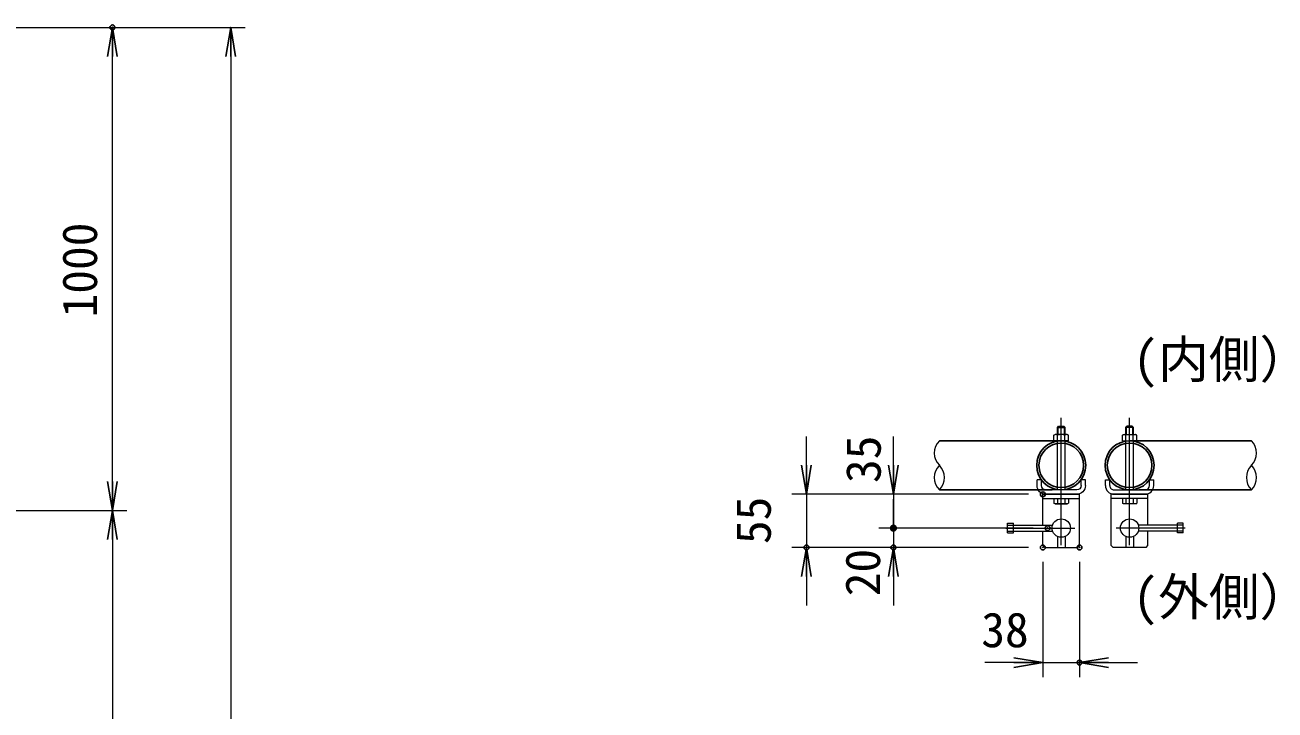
# Model space of a CAD drawing. Units: millimetres, scale not verified. Extents: x -6300 to 6300, y -4455 to 4455.
# Drawn here: x 1570 to 4158, y -394 to 1024 of the extents above; entities that cross this region are included whole.
import ezdxf
from ezdxf.enums import TextEntityAlignment as Align

# ---------------------------------------------------------------- set-up
doc = ezdxf.new("R2010")
doc.units = ezdxf.units.MM
doc.header["$LTSCALE"] = 20
doc.header["$PDMODE"] = 32
doc.header["$PDSIZE"] = 10
doc.linetypes.add('DASHED', pattern=[7.5, 6, -1.5])
doc.linetypes.add('USER1', pattern=[50.8, 31.75, -6.35, 6.35, -6.35])
for name, color, linetype, lineweight in [('0-2_D-STR1', 1, 'Continuous', 25), ('0-3_D-STR3', 3, 'Continuous', 13), ('0-4_D-BMK', 2, 'USER1', 13), ('0-6_D-STR-DIM', 7, 'Continuous', 13), ('0-8_Defpoints', 8, 'Continuous', 25), ('0-A_D-TTL-TXT', 7, 'Continuous', 25), ('0-B_D-STR2', 7, 'Continuous', 13)]:
    doc.layers.add(name, color=color, linetype=linetype, lineweight=lineweight)
doc.layers.add('0-7_0', color=7, linetype='Continuous')
doc.styles.add('ＭＳ ゴシック', font='')
doc.styles.get('ＭＳ ゴシック').set_extended_font_data('MS Gothic')

# ---------------------------------------------------------------- blocks, each defined once
blk = doc.blocks.new('_Open')
at = {"layer": '0-7_0'}
blk.add_line((-20, 3.333), (0, 0), dxfattribs=at)
blk.add_lwpolyline([(-20, -3.333), (0, 0), (-20, 0)], dxfattribs=at)
blk = doc.blocks.new('A$C6E6966F7')
at = {"layer": '0-3_D-STR3'}
for p, q in [((419.9, 500), (299.9, 500)), ((299.9, 410), (299.9, 500)), ((419.9, 410), (299.9, 410)), ((509.9, -320), (509.9, 320)), ((599.9, -320), (599.9, 320)), ((419.9, -410), (299.9, -410)), ((299.9, -500), (299.9, -410)), ((419.9, -500), (299.9, -500))]:
    blk.add_line(p, q, dxfattribs=at)
for centre, radius, start, end in [((419.9, 320), 180, 0, 90), ((419.9, 320), 90, 0, 90), ((419.9, -320), 180, 270, 0), ((419.9, -320), 90, 270, 0)]:
    blk.add_arc(centre, radius, start, end, dxfattribs=at)
blk = doc.blocks.new('_DotSmall')
at = {"layer": '0-7_0'}
for points in [[(0, 0), (-2.5, 0), (-2.48, 0.313)], [(0, 0), (-2.48, -0.313), (-2.5, 0)], [(0, 0), (-2.48, 0.313), (-2.421, 0.622)], [(0, 0), (-2.421, -0.622), (-2.48, -0.313)], [(0, 0), (-2.421, 0.622), (-2.324, 0.92)], [(0, 0), (-2.324, -0.92), (-2.421, -0.622)], [(0, 0), (-2.324, 0.92), (-2.191, 1.204)], [(0, 0), (-2.191, -1.204), (-2.324, -0.92)], [(0, 0), (-2.191, 1.204), (-2.023, 1.469)], [(0, 0), (-2.023, -1.469), (-2.191, -1.204)], [(0, 0), (-2.023, 1.469), (-1.822, 1.711)], [(0, 0), (-1.822, -1.711), (-2.023, -1.469)], [(0, 0), (-1.822, 1.711), (-1.594, 1.926)], [(0, 0), (-1.594, -1.926), (-1.822, -1.711)], [(0, 0), (-1.594, 1.926), (-1.34, 2.111)], [(0, 0), (-1.34, -2.111), (-1.594, -1.926)], [(0, 0), (-1.34, 2.111), (-1.064, 2.262)], [(0, 0), (-1.064, -2.262), (-1.34, -2.111)], [(0, 0), (-1.064, 2.262), (-0.773, 2.378)], [(0, 0), (-0.773, -2.378), (-1.064, -2.262)], [(0, 0), (-0.773, 2.378), (-0.468, 2.456)], [(0, 0), (-0.468, -2.456), (-0.773, -2.378)], [(0, 0), (-0.468, 2.456), (-0.157, 2.495)], [(0, 0), (-0.157, -2.495), (-0.468, -2.456)], [(0, 0), (-0.157, 2.495), (0.157, 2.495)], [(0, 0), (0.157, -2.495), (-0.157, -2.495)], [(0, 0), (0.157, 2.495), (0.468, 2.456)], [(0, 0), (0.468, 2.456), (0.773, 2.378)], [(0, 0), (0.773, 2.378), (1.064, 2.262)], [(0, 0), (1.064, 2.262), (1.34, 2.111)], [(0, 0), (1.34, 2.111), (1.594, 1.926)], [(0, 0), (1.594, 1.926), (1.822, 1.711)], [(0, 0), (1.822, 1.711), (2.023, 1.469)], [(0, 0), (2.023, 1.469), (2.191, 1.204)], [(0, 0), (2.191, 1.204), (2.324, 0.92)], [(0, 0), (2.324, 0.92), (2.421, 0.622)], [(0, 0), (2.421, 0.622), (2.48, 0.313)], [(0, 0), (2.48, 0.313), (2.5, 0)], [(0, 0), (0.468, -2.456), (0.157, -2.495)], [(0, 0), (0.773, -2.378), (0.468, -2.456)], [(0, 0), (1.064, -2.262), (0.773, -2.378)], [(0, 0), (1.34, -2.111), (1.064, -2.262)], [(0, 0), (1.594, -1.926), (1.34, -2.111)], [(0, 0), (1.822, -1.711), (1.594, -1.926)], [(0, 0), (2.023, -1.469), (1.822, -1.711)], [(0, 0), (2.191, -1.204), (2.023, -1.469)], [(0, 0), (2.324, -0.92), (2.191, -1.204)], [(0, 0), (2.421, -0.622), (2.324, -0.92)], [(0, 0), (2.48, -0.313), (2.421, -0.622)], [(0, 0), (2.5, 0), (2.48, -0.313)]]:
    blk.add_solid(points, dxfattribs=at)

msp = doc.modelspace()

# ---------------------------------------------------------------- linework, layer by layer
at = {"layer": '0-2_D-STR1'}
for p, q in [((3463.01, 163.73), (3715.21, 163.73)), ((4109.02, 163.73), (3856.81, 163.73)), ((3463.01, 62.13), (3696.21, 62.13)), ((4109.02, 62.13), (3875.81, 62.13))]:
    msp.add_line(p, q, dxfattribs=at)
for centre, radius in [((3715.21, 112.93), 50.8), ((3715.21, 112.93), 46.2), ((3856.81, 112.93), 50.8), ((3856.81, 112.93), 46.2)]:
    msp.add_circle(centre, radius, dxfattribs=at)
at = {"layer": '0-3_D-STR3'}
for p, q in [((3707.21, 191.54), (3709.61, 193.94)), ((3707.21, 191.54), (3723.21, 191.54)), ((3707.21, 176.73), (3707.21, 191.54)), ((3708.71, 176.73), (3708.71, 193.04)), ((3709.61, 193.94), (3720.81, 193.94)), ((3723.21, 191.54), (3720.81, 193.94)), ((3721.71, 176.73), (3721.71, 193.04)), ((3723.21, 176.73), (3723.21, 191.54)), ((3848.81, 191.54), (3851.21, 193.94)), ((3864.81, 191.54), (3848.81, 191.54)), ((3848.81, 176.73), (3848.81, 191.54)), ((3850.31, 176.73), (3850.31, 193.04)), ((3862.41, 193.94), (3851.21, 193.94)), ((3864.81, 191.54), (3862.41, 193.94)), ((3863.31, 176.73), (3863.31, 193.04)), ((3864.81, 176.73), (3864.81, 191.54)), ((3700.2, 175.28), (3702.71, 176.73)), ((3700.2, 163.73), (3700.2, 175.28)), ((3730.22, 163.73), (3700.2, 163.73)), ((3727.71, 176.73), (3702.71, 176.73)), ((3707.71, 163.73), (3707.71, 175.28)), ((3722.72, 163.73), (3722.72, 175.28)), ((3730.22, 175.28), (3727.71, 176.73)), ((3730.22, 163.73), (3730.22, 175.28)), ((3841.8, 175.28), (3844.31, 176.73)), ((3841.8, 163.73), (3841.8, 175.28)), ((3841.8, 163.73), (3871.82, 163.73)), ((3844.31, 176.73), (3869.31, 176.73)), ((3849.31, 163.73), (3849.31, 175.28)), ((3864.32, 163.73), (3864.32, 175.28)), ((3871.82, 175.28), (3869.31, 176.73)), ((3871.82, 163.73), (3871.82, 175.28)), ((3677.21, -11.06), (3677.21, 52.94)), ((3677.21, 52.94), (3753.21, 52.94)), ((3753.21, -53.06), (3753.21, 52.94)), ((3818.81, -53.06), (3818.81, 52.94)), ((3894.81, 52.94), (3818.81, 52.94)), ((3894.81, -11.06), (3894.81, 52.94)), ((3677.21, 43.94), (3753.21, 43.94)), ((3700.2, 43.94), (3700.2, 34.73)), ((3700.2, 43.94), (3730.22, 43.94)), ((3702.61, 33.34), (3700.2, 34.73)), ((3702.61, 33.34), (3727.81, 33.34)), ((3707.71, 43.94), (3707.71, 34.73)), ((3722.72, 43.94), (3722.72, 34.73)), ((3727.81, 33.34), (3730.22, 34.73)), ((3730.22, 43.94), (3730.22, 34.73)), ((3894.81, 43.94), (3818.81, 43.94)), ((3841.8, 43.94), (3841.8, 34.73)), ((3871.82, 43.94), (3841.8, 43.94)), ((3844.21, 33.34), (3841.8, 34.73)), ((3869.41, 33.34), (3844.21, 33.34)), ((3849.31, 43.94), (3849.31, 34.73)), ((3864.32, 43.94), (3864.32, 34.73)), ((3869.41, 33.34), (3871.82, 34.73)), ((3871.82, 43.94), (3871.82, 34.73)), ((3604.21, -27.06), (3604.21, -7.06)), ((3604.21, -7.06), (3616.21, -7.06)), ((3604.21, -11.06), (3697.18, -11.06)), ((3604.21, -23.06), (3697.18, -23.06)), ((3616.21, -27.06), (3616.21, -7.06)), ((3677.21, -53.06), (3677.21, -23.06)), ((3967.81, -11.06), (3874.84, -11.06)), ((3967.81, -23.06), (3874.84, -23.06)), ((3894.81, -53.06), (3894.81, -23.06)), ((3955.81, -27.06), (3955.81, -7.06)), ((3967.81, -7.06), (3955.81, -7.06)), ((3967.81, -27.06), (3967.81, -7.06)), ((3604.21, -27.06), (3616.21, -27.06)), ((3707.21, -34.29), (3707.21, -57.06)), ((3723.21, -34.29), (3723.21, -57.06)), ((3848.81, -34.29), (3848.81, -57.06)), ((3864.81, -34.29), (3864.81, -57.06)), ((3967.81, -27.06), (3955.81, -27.06)), ((3681.21, -57.06), (3677.21, -53.06)), ((3681.21, -57.06), (3749.21, -57.06)), ((3749.21, -57.06), (3753.21, -53.06)), ((3822.81, -57.06), (3818.81, -53.06)), ((3890.81, -57.06), (3822.81, -57.06)), ((3890.81, -57.06), (3894.81, -53.06))]:
    msp.add_line(p, q, dxfattribs=at)
at = {"layer": '0-3_D-STR3', "linetype": 'DASHED'}
for p, q in [((3707.21, 61.94), (3707.21, 163.73)), ((3723.21, 61.94), (3723.21, 163.73)), ((3848.81, 61.94), (3848.81, 163.73)), ((3864.81, 61.94), (3864.81, 163.73))]:
    msp.add_line(p, q, dxfattribs=at)
at = {"layer": '0-3_D-STR3'}
for centre in [(3715.21, -17.06), (3856.81, -17.06)]:
    msp.add_circle(centre, 19, dxfattribs=at)
for centre, radius, start, end in [((3703.95, 169.8), 6.64, 55.61586, 124.38414), ((3715.21, 151.61), 24.84, 72.4121, 107.5879), ((3726.47, 169.8), 6.64, 55.61585, 124.38416), ((3845.55, 169.8), 6.64, 55.61584, 124.38415), ((3856.81, 151.61), 24.84, 72.4121, 107.5879), ((3868.07, 169.8), 6.64, 55.61586, 124.38414), ((3703.95, 40.22), 6.64, 235.61585, 304.38415), ((3715.21, 58.41), 24.84, 252.4121, 287.5879), ((3726.47, 40.22), 6.64, 235.61585, 304.38415), ((3845.55, 40.22), 6.64, 235.61585, 304.38415), ((3856.81, 58.41), 24.84, 252.4121, 287.5879), ((3868.07, 40.22), 6.64, 235.61585, 304.38415)]:
    msp.add_arc(centre, radius, start, end, dxfattribs=at)
at = {"layer": '0-4_D-BMK'}
for p, q in [((3715.21, -52.07), (3715.21, 211.49)), ((3856.81, -52.07), (3856.81, 211.49)), ((3600.37, -17.06), (3743.34, -17.06)), ((3971.65, -17.06), (3828.68, -17.06))]:
    msp.add_line(p, q, dxfattribs=at)
at = {"layer": '0-6_D-STR-DIM'}
for p, q in [((767.37, 1019.48), (2026.07, 1019.48)), ((767.37, 1019.48), (1781.17, 1019.48)), ((1751.17, 79.48), (1751.17, 959.48)), ((1996.07, 959.48), (1996.07, -2220.52)), ((3187.85, 112.94), (3187.85, 172.94)), ((3367.85, 112.94), (3367.85, 172.94)), ((3647.21, 52.94), (3157.85, 52.94)), ((3187.85, 52.94), (3187.85, -57.06)), ((3647.21, 52.94), (3337.85, 52.94)), ((3367.85, 52.94), (3367.85, -17.06)), ((3367.85, -17.06), (3367.85, 42.94)), ((631.62, 19.48), (1781.17, 19.48)), ((631.62, 19.48), (1781.17, 19.48)), ((3657.08, -17.06), (3337.85, -17.06)), ((3657.08, -17.06), (3337.85, -17.06)), ((3367.85, -17.06), (3367.85, -77.06)), ((3367.85, -17.06), (3367.85, -57.06)), ((1751.17, -40.52), (1751.17, -1720.52)), ((3647.21, -57.06), (3157.85, -57.06)), ((3647.21, -57.06), (3337.85, -57.06)), ((3677.21, -87.06), (3677.21, -325.46)), ((3753.21, -87.06), (3753.21, -325.46)), ((3187.85, -117.06), (3187.85, -177.06)), ((3367.85, -117.06), (3367.85, -177.06)), ((3617.21, -295.46), (3557.21, -295.46)), ((3677.21, -295.46), (3753.21, -295.46)), ((3813.21, -295.46), (3873.21, -295.46))]:
    msp.add_line(p, q, dxfattribs=at)
for centre, start, end in [((3488.57, 138.33), 135.18146, 224.81854), ((4083.46, 138.33), 315.18146, 44.81854), ((3488.57, 87.53), 135.18146, 224.81854), ((3437.44, 87.53), 315.18146, 44.81854), ((4134.58, 87.53), 135.18146, 224.81854), ((4083.46, 87.53), 315.18146, 44.81854)]:
    msp.add_arc(centre, 36.03, start, end, dxfattribs=at)
at = {"layer": '0-8_Defpoints'}
for p in [(1751.17, 1019.48), (3677.21, 52.94), (3367.85, -17.06), (3687.08, -17.06), (3187.85, -57.06), (3367.85, -57.06), (3677.21, -57.06), (3677.21, -57.06), (3753.21, -57.06), (3753.21, -295.46)]:
    msp.add_point(p, dxfattribs=at)

# ---------------------------------------------------------------- block references
at = {"layer": '0-6_D-STR-DIM', "xscale": 3, "yscale": 3}
for name, p, rotation in [('_Open', (1751.17, 1019.48), 90), ('_Open', (1996.07, 1019.48), 90), ('_Open', (3187.85, 52.94), 270), ('_Open', (3367.85, 52.94), 270), ('_Open', (1751.17, 19.48), 270), ('_Open', (1751.17, 19.48), 90), ('_DotSmall', (3367.85, -17.06), 90), ('_DotSmall', (3367.85, -17.06), 270), ('_Open', (3187.85, -57.06), 90), ('_Open', (3367.85, -57.06), 90), ('_Open', (3753.21, -295.46), 180)]:
    msp.add_blockref(name, p, dxfattribs=dict(at, rotation=rotation))
msp.add_blockref('_Open', (3677.21, -295.46), dxfattribs=at)
at = {"layer": '0-B_D-STR2', "yscale": 0.1}
for p, xscale, rotation in [((3715.21, 112.93), -0.1, 90), ((3856.81, 112.93), 0.1, 270)]:
    msp.add_blockref('A$C6E6966F7', p, dxfattribs=dict(at, xscale=xscale, rotation=rotation))

# ---------------------------------------------------------------- texts
at = {"layer": '0-6_D-STR-DIM', "style": 'ＭＳ ゴシック'}
for s, p in [('1000', (1741.05, 419.13)), ('35', (3363.31, 76.37)), ('55', (3135.73, -50.02)), ('20', (3361.98, -158.08))]:
    msp.add_text(s, height=72.14, rotation=90, dxfattribs=at).set_placement(p, align=Align.BOTTOM_LEFT)
msp.add_text('38', height=72.14, dxfattribs=at).set_placement((3549.75, -285.34), align=Align.BOTTOM_LEFT)
at = {"layer": '0-A_D-TTL-TXT', "style": 'ＭＳ ゴシック'}
for s, p in [('(内側）', (3863.36, 270.65)), ('(外側）', (3863.36, -221.1))]:
    msp.add_text(s, height=76.98, dxfattribs=at).set_placement(p, align=Align.BOTTOM_LEFT)

doc.saveas('drawing.dxf')
